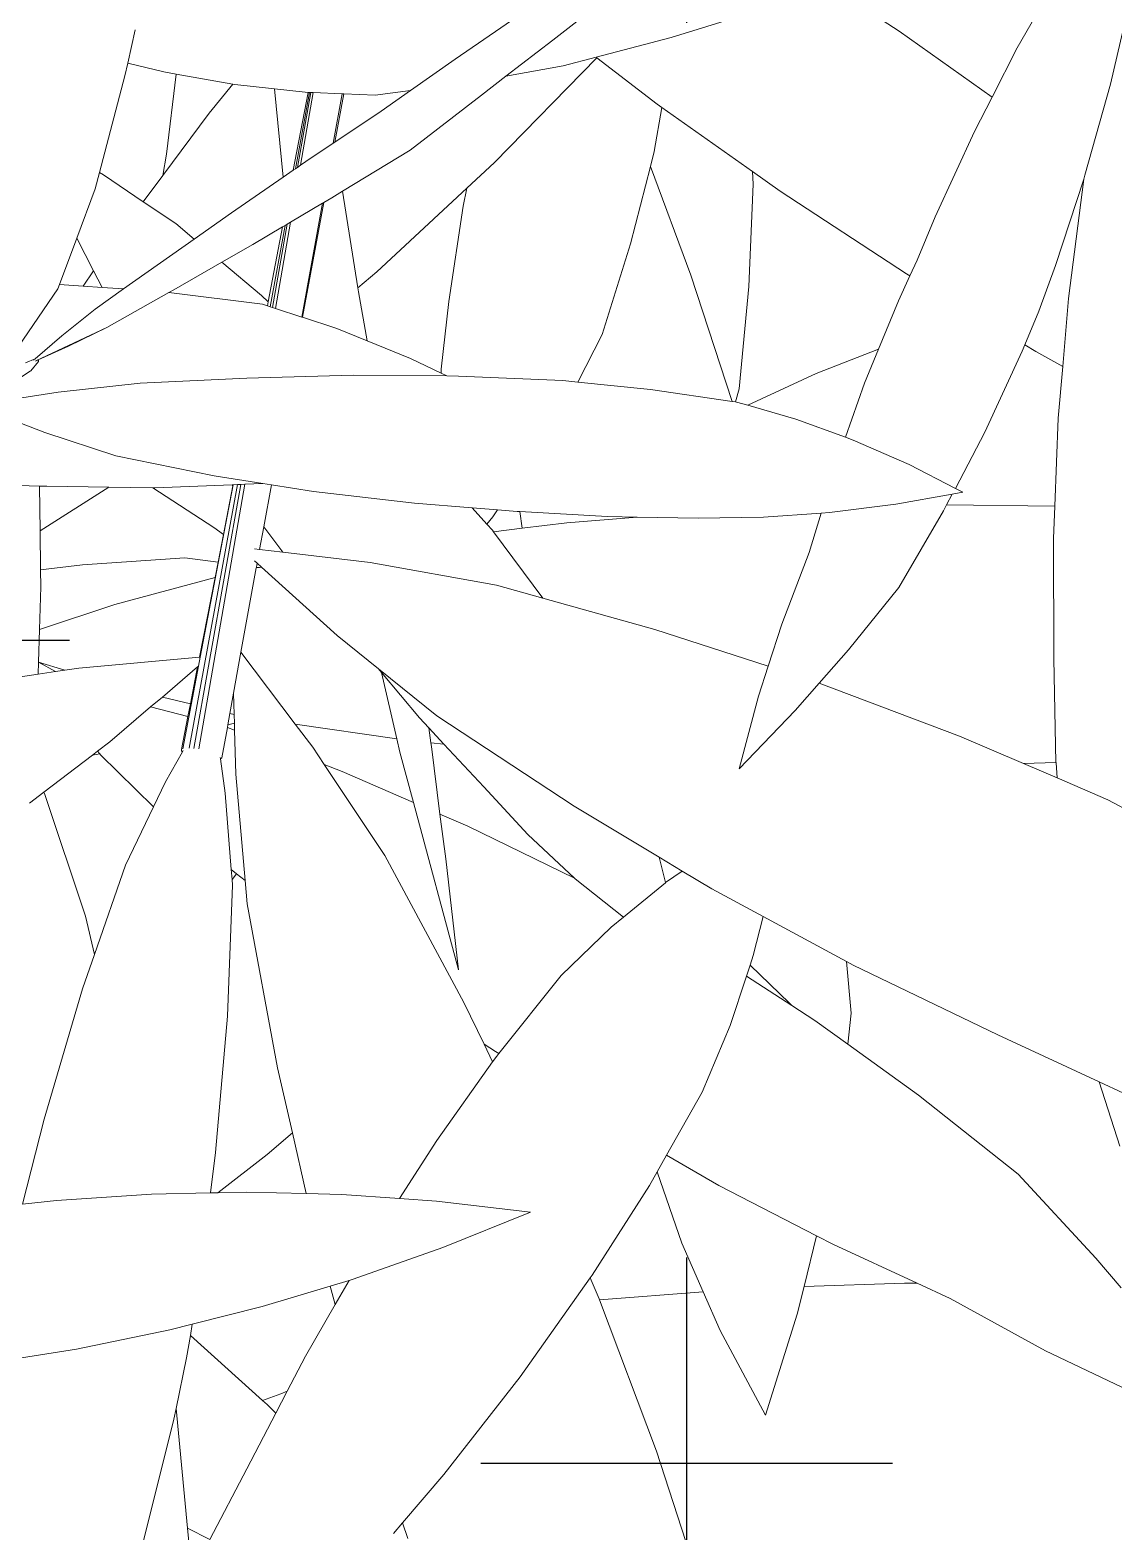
# Model space of a CAD drawing. Header units: millimetres. Extents: x 17 to 218440, y 21 to 53693.
# Drawn here: x 37745.3 to 37877, y 24991.8 to 25174.2 of the extents above; entities that cross this region are included whole.
import ezdxf

# ---------------------------------------------------------------- set-up
doc = ezdxf.new("R2010")
doc.units = ezdxf.units.MM
doc.header["$MEASUREMENT"] = 0
doc.layers.add('Edges', color=7, linetype='Continuous', lineweight=18)
doc.layers.add('tampak', color=7, linetype='Continuous')

# ---------------------------------------------------------------- blocks, each defined once
blk = doc.blocks.new('OUTDOOR')
at = {"layer": 'tampak', "transparency": 33554687}
h = blk.add_hatch(dxfattribs=at)
h.set_pattern_fill('CROSS', scale=400)
h.paths.add_polyline_path([(1833117.56, 62258.33), (1829017.56, 62258.33), (1829017.56, 55399.79), (1833117.56, 55399.79)])
blk = doc.blocks.new('BAMBOOPLAN')
at = {"layer": 'Edges'}
for p, q in [((6.467, -1.5082), (6.3444, -1.6036)), ((6.9456, -1.5883), (6.8257, -1.5099)), ((7.1508, -1.6172), (7.2009, -1.5292)), ((7.3128, -1.6802), (7.3476, -1.5287)), ((6.3044, -1.5483), (6.1752, -1.6367)), ((6.5503, -1.5994), (6.7358, -1.5421)), ((5.6195, -1.5857), (5.6067, -1.6436)), ((7.1071, -1.7026), (6.9456, -1.5883)), ((6.3444, -1.6036), (6.2631, -1.6665)), ((6.4197, -1.6335), (6.5503, -1.5994)), ((6.1752, -1.6367), (6.0975, -1.6913)), ((6.4211, -1.6345), (6.2432, -1.8159)), ((6.3625, -1.6484), (6.4197, -1.6335)), ((6.4211, -1.6345), (6.4197, -1.6335)), ((6.5257, -1.7146), (6.4211, -1.6345)), ((7.1071, -1.7026), (7.1508, -1.6172)), ((5.6018, -1.6658), (5.5579, -1.8336)), ((5.6067, -1.6436), (5.6018, -1.6658)), ((5.6067, -1.6436), (5.6695, -1.659)), ((5.6695, -1.659), (5.6908, -1.6627)), ((5.6741, -1.8017), (5.6908, -1.6627)), ((5.6908, -1.6627), (5.7894, -1.6802)), ((6.2631, -1.6665), (6.221, -1.6992)), ((6.2631, -1.6665), (6.3625, -1.6484)), ((5.7894, -1.6802), (5.7482, -1.7306)), ((5.7894, -1.6802), (5.7925, -1.6808)), ((5.7925, -1.6808), (5.8616, -1.6883)), ((5.8767, -1.8415), (5.8616, -1.6883)), ((5.8616, -1.6883), (5.9148, -1.6942)), ((5.8942, -1.8295), (5.92, -1.6944)), ((5.9222, -1.6945), (5.8979, -1.8269)), ((5.9244, -1.6946), (5.9012, -1.8247)), ((5.9285, -1.6947), (5.9065, -1.821)), ((5.9148, -1.6942), (5.92, -1.6944)), ((5.92, -1.6944), (5.9222, -1.6945)), ((5.9222, -1.6945), (5.9244, -1.6946)), ((5.9244, -1.6946), (5.9285, -1.6947)), ((5.9285, -1.6947), (5.9792, -1.6968)), ((6.0361, -1.6992), (6.0975, -1.6913)), ((6.0975, -1.6913), (6.0469, -1.7269)), ((7.2683, -1.8384), (7.3128, -1.6802)), ((5.9636, -1.7826), (5.9792, -1.6968)), ((5.9664, -1.7807), (5.982, -1.697)), ((5.9792, -1.6968), (5.982, -1.697)), ((5.982, -1.697), (6.0361, -1.6992)), ((6.221, -1.6992), (6.097, -1.7948)), ((6.5205, -1.7972), (6.5341, -1.7205)), ((6.5341, -1.7205), (6.5257, -1.7146)), ((6.6914, -1.832), (6.5341, -1.7205)), ((7.0766, -1.7622), (7.1071, -1.7026)), ((5.7482, -1.7306), (5.6677, -1.8387)), ((6.0469, -1.7269), (5.9664, -1.7807)), ((7.0082, -1.9104), (7.0766, -1.7622)), ((5.9636, -1.7826), (5.9161, -1.8144)), ((5.9664, -1.7807), (5.9636, -1.7826)), ((6.097, -1.7948), (5.9798, -1.866)), ((6.5139, -1.8229), (6.5205, -1.7972)), ((5.6677, -1.8387), (5.6741, -1.8017)), ((5.9012, -1.8247), (5.8979, -1.8269)), ((5.9065, -1.821), (5.9012, -1.8247)), ((5.9161, -1.8144), (5.9065, -1.821)), ((6.2432, -1.8159), (6.1952, -1.8606)), ((6.4795, -1.9573), (6.5139, -1.8229)), ((6.5844, -2.0116), (6.5139, -1.8229)), ((5.5579, -1.8336), (5.5505, -1.8619)), ((5.5648, -1.8377), (5.5579, -1.8336)), ((5.6338, -1.8842), (5.5648, -1.8377)), ((5.6677, -1.8387), (5.6338, -1.8842)), ((5.8767, -1.8415), (5.7867, -1.9034)), ((5.8942, -1.8295), (5.8767, -1.8415)), ((5.8979, -1.8269), (5.8942, -1.8295)), ((6.6924, -1.8536), (6.6914, -1.832)), ((6.7392, -1.8658), (6.6914, -1.832)), ((7.2174, -1.995), (7.2661, -1.8453)), ((7.2397, -2.0521), (7.2661, -1.8453)), ((7.2661, -1.8453), (7.2683, -1.8384)), ((5.5505, -1.8619), (5.5184, -1.9478)), ((5.9798, -1.866), (5.9608, -1.8775)), ((6.0061, -2.0339), (5.9798, -1.866)), ((6.1952, -1.8606), (6.0393, -2.0058)), ((6.1889, -1.892), (6.1952, -1.8606)), ((6.685, -2.0315), (6.6924, -1.8536)), ((6.9584, -2.0092), (6.7392, -1.8658)), ((5.6903, -1.9223), (5.6338, -1.8842)), ((5.7867, -1.9034), (5.7221, -1.9491)), ((5.9447, -1.887), (5.8893, -1.9197)), ((5.9089, -2.0845), (5.9447, -1.887)), ((5.91, -2.0849), (5.947, -1.8857)), ((5.947, -1.8857), (5.9447, -1.887)), ((5.9608, -1.8775), (5.947, -1.8857)), ((6.1643, -2.0577), (6.1889, -1.892)), ((5.7221, -1.9491), (5.6903, -1.9223)), ((5.8754, -1.928), (5.8239, -1.9584)), ((5.8505, -2.0582), (5.8754, -1.928)), ((5.8799, -1.9253), (5.854, -2.0665)), ((5.8837, -1.9231), (5.8579, -2.0677)), ((5.8893, -1.9197), (5.8633, -2.0695)), ((5.8799, -1.9253), (5.8754, -1.928)), ((5.8837, -1.9231), (5.8799, -1.9253)), ((5.8893, -1.9197), (5.8837, -1.9231)), ((6.977, -1.9859), (7.0082, -1.9104)), ((5.5184, -1.9478), (5.4885, -2.0279)), ((5.5474, -2.0042), (5.5184, -1.9478)), ((5.5997, -2.0356), (5.7221, -1.9491)), ((5.8239, -1.9584), (5.77, -1.9894)), ((6.4302, -2.115), (6.4795, -1.9573)), ((5.5474, -2.0042), (5.5293, -2.0307)), ((5.5623, -2.033), (5.5474, -2.0042)), ((5.77, -1.9894), (5.6867, -2.0371)), ((5.8387, -2.0472), (5.77, -1.9894)), ((6.0393, -2.0058), (6.0061, -2.0339)), ((6.9645, -2.0128), (6.977, -1.9859)), ((7.1881, -2.0741), (7.2174, -1.995)), ((5.4885, -2.0279), (5.4857, -2.0353)), ((5.5293, -2.0307), (5.4885, -2.0279)), ((5.5623, -2.033), (5.5293, -2.0307)), ((5.5997, -2.0356), (5.5623, -2.033)), ((6.0072, -2.0406), (6.0061, -2.0339)), ((6.6561, -2.2309), (6.5844, -2.0116)), ((6.6682, -2.209), (6.685, -2.0315)), ((6.9446, -2.0561), (6.9645, -2.0128)), ((6.9645, -2.0128), (6.9584, -2.0092)), ((5.4857, -2.0353), (5.417, -2.1354)), ((5.5997, -2.0356), (5.5501, -2.0707)), ((5.6779, -2.0421), (5.5705, -2.1029)), ((5.6867, -2.0371), (5.6779, -2.0421)), ((5.8407, -2.0621), (5.6779, -2.0421)), ((5.8505, -2.0582), (5.8387, -2.0472)), ((5.8493, -2.0649), (5.8505, -2.0582)), ((6.0225, -2.1258), (6.0072, -2.0406)), ((6.1509, -2.1748), (6.1643, -2.0577)), ((6.9101, -2.14), (6.9446, -2.0561)), ((7.2296, -2.1703), (7.2397, -2.0521)), ((5.5501, -2.0707), (5.4925, -2.1173)), ((5.8493, -2.0649), (5.8407, -2.0621)), ((5.854, -2.0665), (5.8493, -2.0649)), ((5.8579, -2.0677), (5.854, -2.0665)), ((5.8633, -2.0695), (5.8579, -2.0677)), ((5.9089, -2.0845), (5.8633, -2.0695)), ((5.91, -2.0849), (5.9089, -2.0845)), ((5.9697, -2.1044), (5.91, -2.0849)), ((7.1639, -2.133), (7.1881, -2.0741)), ((5.5705, -2.1029), (5.4474, -2.1603)), ((5.5705, -2.1029), (5.5039, -2.1352)), ((6.0225, -2.1258), (5.9697, -2.1044)), ((5.4925, -2.1173), (5.4463, -2.157)), ((5.5039, -2.1352), (5.4512, -2.1588)), ((6.0977, -2.1563), (6.0225, -2.1258)), ((6.3881, -2.1974), (6.4302, -2.115)), ((7.1594, -2.1439), (7.1639, -2.133)), ((7.1829, -2.1444), (7.1639, -2.133)), ((5.4292, -2.1637), (5.4463, -2.157)), ((5.4385, -2.1776), (5.4518, -2.1615)), ((5.4441, -2.1588), (5.4434, -2.1595)), ((5.4463, -2.157), (5.445, -2.1581)), ((5.4512, -2.1588), (5.4466, -2.1609)), ((5.4514, -2.1593), (5.4512, -2.1588)), ((5.4517, -2.16), (5.4514, -2.1593)), ((5.4519, -2.1606), (5.4517, -2.16)), ((5.4518, -2.1615), (5.4519, -2.1611)), ((5.4519, -2.1611), (5.4519, -2.1606)), ((6.1506, -2.1819), (6.0977, -2.1563)), ((6.9101, -2.14), (6.8018, -2.1822)), ((6.8858, -2.199), (6.9101, -2.14)), ((7.0946, -2.2844), (7.1594, -2.1439)), ((7.2296, -2.1703), (7.1829, -2.1444)), ((5.4377, -2.1782), (5.3631, -2.2273)), ((5.4377, -2.1782), (5.4385, -2.1776)), ((5.9979, -2.1854), (5.8138, -2.1904)), ((6.1605, -2.1867), (5.9979, -2.1854)), ((6.1506, -2.1819), (6.1509, -2.1748)), ((6.1605, -2.1867), (6.1506, -2.1819)), ((6.1808, -2.1869), (6.1605, -2.1867)), ((6.362, -2.1948), (6.1808, -2.1869)), ((6.8018, -2.1822), (6.6832, -2.2377)), ((7.2219, -2.2601), (7.2296, -2.1703)), ((5.4863, -2.2151), (5.3498, -2.2362)), ((5.6282, -2.1995), (5.4863, -2.2151)), ((5.8138, -2.1904), (5.6282, -2.1995)), ((6.3881, -2.1974), (6.362, -2.1948)), ((6.514, -2.2102), (6.3881, -2.1974)), ((6.6561, -2.2309), (6.514, -2.2102)), ((6.6615, -2.2317), (6.6682, -2.209)), ((6.8528, -2.2933), (6.8858, -2.199)), ((5.4629, -2.2852), (5.345, -2.2394)), ((6.6615, -2.2317), (6.6561, -2.2309)), ((6.6634, -2.232), (6.6615, -2.2317)), ((6.6832, -2.2377), (6.6634, -2.232)), ((6.7663, -2.262), (6.6832, -2.2377)), ((6.8528, -2.2933), (6.7663, -2.262)), ((7.2157, -2.4127), (7.2219, -2.2601)), ((5.5861, -2.3253), (5.4629, -2.2852)), ((6.8662, -2.2981), (6.8528, -2.2933)), ((7.0433, -2.3819), (7.0946, -2.2844)), ((6.963, -2.3404), (6.8662, -2.2981)), ((5.7569, -2.3604), (5.5861, -2.3253)), ((7.0433, -2.3819), (6.963, -2.3404)), ((5.4536, -2.378), (5.249, -2.3723)), ((5.8411, -2.3735), (5.7569, -2.3604)), ((5.4663, -2.3783), (5.4536, -2.378)), ((5.4546, -2.4556), (5.4536, -2.378)), ((5.5739, -2.3797), (5.4546, -2.4556)), ((5.5739, -2.3797), (5.4663, -2.3783)), ((5.6505, -2.3807), (5.5739, -2.3797)), ((5.7564, -2.45), (5.6505, -2.3807)), ((5.6539, -2.3808), (5.6505, -2.3807)), ((5.7882, -2.3756), (5.6539, -2.3808)), ((5.7973, -2.3752), (5.7134, -2.8328)), ((5.8031, -2.375), (5.7213, -2.8333)), ((5.8102, -2.3747), (5.7302, -2.8343)), ((5.7328, -2.6747), (5.79, -2.3755)), ((5.7731, -2.4618), (5.7895, -2.3773)), ((5.7899, -2.3755), (5.7882, -2.3756)), ((5.7895, -2.3773), (5.7882, -2.3756)), ((5.7895, -2.3773), (5.7899, -2.3755)), ((5.79, -2.3755), (5.7899, -2.3755)), ((5.7973, -2.3752), (5.79, -2.3755)), ((5.8031, -2.375), (5.7973, -2.3752)), ((5.8102, -2.3747), (5.8031, -2.375)), ((5.8411, -2.3735), (5.8102, -2.3747)), ((5.8413, -2.3735), (5.8411, -2.3735)), ((5.8561, -2.3758), (5.8413, -2.3735)), ((5.8429, -2.4486), (5.8561, -2.3758)), ((5.9293, -2.3872), (5.8561, -2.3758)), ((6.1047, -2.4077), (5.9293, -2.3872)), ((7.038, -2.392), (6.9402, -2.4095)), ((7.0282, -2.4106), (7.038, -2.392)), ((7.0564, -2.3887), (7.038, -2.392)), ((7.0564, -2.3887), (7.0433, -2.3819)), ((6.2046, -2.4156), (6.1047, -2.4077)), ((6.2303, -2.4442), (6.2046, -2.4156)), ((6.2489, -2.4191), (6.2046, -2.4156)), ((6.2406, -2.4312), (6.2489, -2.4191)), ((6.2827, -2.4218), (6.2489, -2.4191)), ((6.2876, -2.4221), (6.2827, -2.4218)), ((6.2916, -2.4513), (6.2876, -2.4221)), ((6.4388, -2.431), (6.2876, -2.4221)), ((6.8102, -2.425), (6.7101, -2.4321)), ((6.7893, -2.4935), (6.8102, -2.425)), ((6.8246, -2.424), (6.8102, -2.425)), ((6.9402, -2.4095), (6.8246, -2.424)), ((6.9452, -2.5539), (7.0228, -2.4208)), ((7.0228, -2.4208), (7.0282, -2.4106)), ((7.2157, -2.4127), (7.0282, -2.4106)), ((7.2134, -2.4689), (7.2157, -2.4127)), ((5.7731, -2.4618), (5.7564, -2.45)), ((5.8357, -2.488), (5.8429, -2.4486)), ((5.876, -2.4928), (5.8429, -2.4486)), ((6.2303, -2.4442), (6.2406, -2.4312)), ((6.2397, -2.4547), (6.2303, -2.4442)), ((6.3688, -2.4416), (6.2916, -2.4513)), ((6.4908, -2.4319), (6.3688, -2.4416)), ((6.4908, -2.4319), (6.4388, -2.431)), ((6.5968, -2.4338), (6.4908, -2.4319)), ((6.7101, -2.4321), (6.5968, -2.4338)), ((5.4555, -2.5236), (5.4546, -2.4556)), ((5.7636, -2.51), (5.7731, -2.4618)), ((6.2418, -2.4575), (6.2397, -2.4547)), ((6.2916, -2.4513), (6.2418, -2.4575)), ((6.3275, -2.5724), (6.2418, -2.4575)), ((7.2145, -2.6779), (7.2134, -2.4689)), ((5.7061, -2.5027), (5.5282, -2.5148)), ((5.7636, -2.51), (5.7061, -2.5027)), ((5.8357, -2.488), (5.8268, -2.487)), ((5.876, -2.4928), (5.8357, -2.488)), ((6.0278, -2.5109), (5.876, -2.4928)), ((6.7422, -2.6176), (6.7893, -2.4935)), ((5.5282, -2.5148), (5.4555, -2.5236)), ((5.4559, -2.5531), (5.4555, -2.5236)), ((5.7585, -2.5365), (5.7636, -2.51)), ((5.8034, -2.6663), (5.8299, -2.5201)), ((5.8314, -2.512), (5.8266, -2.5077)), ((5.8299, -2.5201), (5.8302, -2.5185)), ((5.8353, -2.5192), (5.8299, -2.5201)), ((5.8302, -2.5185), (5.8314, -2.512)), ((5.8353, -2.5192), (5.8302, -2.5185)), ((5.8387, -2.5186), (5.8314, -2.512)), ((5.8387, -2.5186), (5.8353, -2.5192)), ((5.9702, -2.6376), (5.8387, -2.5186)), ((6.2468, -2.5499), (6.0278, -2.5109)), ((5.4536, -2.6267), (5.4559, -2.5531)), ((5.7585, -2.5365), (5.5846, -2.5833)), ((5.7315, -2.6748), (5.7585, -2.5365)), ((6.3275, -2.5724), (6.2468, -2.5499)), ((6.8579, -2.6622), (6.9452, -2.5539)), ((6.5217, -2.6267), (6.3275, -2.5724)), ((5.5846, -2.5833), (5.4536, -2.6267)), ((5.4518, -2.6834), (5.4536, -2.6267)), ((6.7185, -2.6907), (6.5217, -2.6267)), ((6.7185, -2.6907), (6.7422, -2.6176)), ((6.042, -2.6955), (5.9702, -2.6376)), ((5.4511, -2.7043), (5.4518, -2.6835)), ((5.4976, -2.6974), (5.4518, -2.6834)), ((5.4518, -2.6835), (5.4518, -2.6834)), ((5.4813, -2.6998), (5.4518, -2.6835)), ((5.5218, -2.6938), (5.7315, -2.6748)), ((5.7298, -2.6904), (5.7328, -2.6747)), ((5.7315, -2.6748), (5.7328, -2.6747)), ((5.7905, -2.7372), (5.8034, -2.6663)), ((5.8977, -2.7914), (5.8034, -2.6663)), ((6.8068, -2.7203), (6.8579, -2.6622)), ((7.218, -2.8577), (7.2145, -2.6779)), ((5.3018, -2.7265), (5.4511, -2.7043)), ((5.4511, -2.7043), (5.4813, -2.6998)), ((5.4813, -2.6998), (5.4976, -2.6974)), ((5.4976, -2.6974), (5.5218, -2.6938)), ((5.6669, -2.7442), (5.7281, -2.6919)), ((5.7024, -2.8339), (5.7298, -2.6904)), ((5.7156, -2.7561), (5.7281, -2.6919)), ((5.7281, -2.6919), (5.7298, -2.6904)), ((6.0471, -2.7016), (6.042, -2.6955)), ((6.1434, -2.7771), (6.042, -2.6955)), ((6.074, -2.8168), (6.0471, -2.7016)), ((6.1133, -2.7805), (6.0471, -2.7016)), ((6.7017, -2.7428), (6.7185, -2.6907)), ((5.7841, -2.7728), (5.7905, -2.7372)), ((5.7916, -2.7747), (5.7905, -2.7372)), ((6.7654, -2.7673), (6.8068, -2.7203)), ((7.0503, -2.8119), (6.8068, -2.7203)), ((5.5759, -2.822), (5.6466, -2.7615)), ((5.6466, -2.7615), (5.6669, -2.7442)), ((5.7114, -2.7779), (5.6466, -2.7615)), ((5.7156, -2.7561), (5.6669, -2.7442)), ((5.7114, -2.7779), (5.7156, -2.7561)), ((6.6679, -2.8689), (6.7017, -2.7428)), ((5.7001, -2.8354), (5.7114, -2.7779)), ((5.7805, -2.7923), (5.7841, -2.7728)), ((5.792, -2.7895), (5.7805, -2.7923)), ((5.7916, -2.7747), (5.7841, -2.7728)), ((5.792, -2.7895), (5.7916, -2.7747)), ((5.7924, -2.8017), (5.792, -2.7895)), ((6.1292, -2.7976), (6.1133, -2.7805)), ((6.3819, -2.9339), (6.1434, -2.7771)), ((6.6679, -2.8689), (6.7654, -2.7673)), ((5.7701, -2.8498), (5.7797, -2.7969)), ((5.7797, -2.7969), (5.7805, -2.7923)), ((5.7924, -2.8017), (5.7797, -2.7969)), ((5.7946, -2.8782), (5.7924, -2.8017)), ((6.074, -2.8168), (5.8977, -2.7914)), ((5.9279, -2.8314), (5.8977, -2.7914)), ((6.1329, -2.8235), (6.1292, -2.7976)), ((6.1555, -2.8259), (6.1292, -2.7976)), ((7.1616, -2.8597), (7.0503, -2.8119)), ((5.5456, -2.845), (5.5543, -2.8384)), ((5.5543, -2.8384), (5.5759, -2.822)), ((5.5582, -2.8428), (5.5543, -2.8384)), ((5.6725, -2.8916), (5.7018, -2.8394)), ((5.7001, -2.8354), (5.7002, -2.8374)), ((5.7002, -2.8374), (5.7018, -2.8394)), ((5.7018, -2.8394), (5.703, -2.8372)), ((5.9477, -2.8611), (5.9279, -2.8314)), ((6.0793, -2.8397), (6.074, -2.8168)), ((6.1028, -2.9272), (6.0793, -2.8397)), ((6.1555, -2.8259), (6.1329, -2.8235)), ((6.1338, -2.8301), (6.1329, -2.8235)), ((6.1488, -2.9473), (6.1338, -2.8301)), ((6.2247, -2.9003), (6.1555, -2.8259)), ((5.4611, -2.9092), (5.5456, -2.845)), ((5.5582, -2.8428), (5.5456, -2.845)), ((5.5598, -2.8445), (5.5582, -2.8428)), ((5.6516, -2.9347), (5.5598, -2.8445)), ((5.7677, -2.8514), (5.7674, -2.8492)), ((5.7701, -2.8498), (5.7677, -2.8514)), ((5.7761, -2.9111), (5.7677, -2.8514)), ((5.9792, -2.8732), (5.9477, -2.8611)), ((6.0533, -3.0192), (5.9477, -2.8611)), ((7.218, -2.8577), (7.1616, -2.8597)), ((7.22, -2.8847), (7.1616, -2.8597)), ((7.2181, -2.8583), (7.218, -2.8577)), ((7.22, -2.8847), (7.2181, -2.8583)), ((5.6516, -2.9347), (5.6725, -2.8916)), ((5.8106, -3.0625), (5.7946, -2.8782)), ((6.1028, -2.9272), (5.9792, -2.8732)), ((7.3079, -2.9224), (7.22, -2.8847)), ((5.4361, -2.9282), (5.4611, -2.9092)), ((5.4629, -2.9137), (5.4611, -2.9092)), ((5.5336, -3.1246), (5.4629, -2.9137)), ((5.7865, -3.0438), (5.7761, -2.9111)), ((6.3013, -2.9831), (6.2247, -2.9003)), ((5.6027, -3.0359), (5.6516, -2.9347)), ((6.181, -3.2177), (6.1028, -2.9272)), ((6.529, -3.0222), (6.3819, -2.9339)), ((7.5173, -3.0343), (7.3079, -2.9224)), ((6.1971, -2.9683), (6.1488, -2.9473)), ((6.1588, -3.0249), (6.1488, -2.9473)), ((6.3825, -3.0586), (6.1971, -2.9683)), ((6.3825, -3.0586), (6.3013, -2.9831)), ((6.1902, -3.2746), (6.0533, -3.0192)), ((6.5405, -3.0664), (6.529, -3.0222)), ((6.5694, -3.0464), (6.529, -3.0222)), ((5.549, -3.1912), (5.6027, -3.0359)), ((5.7958, -3.051), (5.7865, -3.0438)), ((5.7878, -3.0608), (5.7865, -3.0438)), ((6.181, -3.2177), (6.1588, -3.0249)), ((6.5694, -3.0464), (6.5405, -3.0664)), ((6.6206, -3.0771), (6.5694, -3.0464)), ((5.7797, -3.2981), (5.7886, -3.0709)), ((5.7958, -3.051), (5.7878, -3.0608)), ((5.7886, -3.0709), (5.7878, -3.0608)), ((5.8106, -3.0625), (5.7958, -3.051)), ((5.8141, -3.1032), (5.8106, -3.0625)), ((6.3837, -3.0596), (6.3825, -3.0586)), ((6.4674, -3.1261), (6.3837, -3.0596)), ((6.5401, -3.0667), (6.4674, -3.1261)), ((6.5405, -3.0664), (6.5401, -3.0667)), ((6.7098, -3.1253), (6.6206, -3.0771)), ((5.549, -3.1912), (5.5336, -3.1246)), ((5.8669, -3.3881), (5.8141, -3.1032)), ((6.4674, -3.1261), (6.4461, -3.1435)), ((6.7098, -3.1253), (6.6926, -3.1932)), ((6.8546, -3.2034), (6.7098, -3.1253)), ((6.4461, -3.1435), (6.3592, -3.2274)), ((5.5284, -3.2508), (5.549, -3.1912)), ((6.6926, -3.1932), (6.6871, -3.2097)), ((6.8623, -3.293), (6.8546, -3.2034)), ((6.8658, -3.2095), (6.8546, -3.2034)), ((6.3592, -3.2274), (6.2509, -3.3632)), ((6.6807, -3.2291), (6.6523, -3.3145)), ((6.6871, -3.2097), (6.6807, -3.2291)), ((6.7597, -3.2799), (6.6807, -3.2291)), ((6.7555, -3.2756), (6.6871, -3.2097)), ((7.1168, -3.3307), (6.8658, -3.2095)), ((5.4616, -3.4769), (5.5284, -3.2508)), ((6.2252, -3.3469), (6.1902, -3.2746)), ((6.7597, -3.2799), (6.7555, -3.2756)), ((6.7997, -3.3057), (6.7597, -3.2799)), ((5.7593, -3.535), (5.7797, -3.2981)), ((6.8565, -3.3467), (6.7997, -3.3057)), ((6.8565, -3.3467), (6.8623, -3.293)), ((6.6523, -3.3145), (6.6038, -3.4303)), ((7.2928, -3.4125), (7.1168, -3.3307)), ((6.2452, -3.3598), (6.2252, -3.3469)), ((6.2401, -3.3778), (6.2252, -3.3469)), ((6.2509, -3.3632), (6.2452, -3.3598)), ((6.2509, -3.3632), (6.2475, -3.3675)), ((6.9791, -3.4353), (6.8565, -3.3467)), ((5.8926, -3.5009), (5.8669, -3.3881)), ((6.2401, -3.3778), (6.1431, -3.5144)), ((6.2475, -3.3675), (6.2401, -3.3778)), ((7.3289, -3.5239), (7.2928, -3.4125)), ((7.3349, -3.432), (7.2928, -3.4125)), ((6.6038, -3.4303), (6.5421, -3.5394)), ((7.1526, -3.5727), (6.9791, -3.4353)), ((5.4243, -3.6249), (5.4616, -3.4769)), ((5.8926, -3.5009), (5.8487, -3.5383)), ((5.9167, -3.6064), (5.8926, -3.5009)), ((6.1431, -3.5144), (6.0786, -3.6149)), ((5.7504, -3.6052), (5.7593, -3.535)), ((5.8487, -3.5383), (5.7633, -3.6049)), ((6.5421, -3.5394), (6.5256, -3.5684)), ((6.6327, -3.5924), (6.5421, -3.5394)), ((6.5256, -3.5684), (6.5122, -3.592)), ((6.5688, -3.6921), (6.5256, -3.5684)), ((6.5122, -3.592), (6.4129, -3.7478)), ((6.8025, -3.6798), (6.6327, -3.5924)), ((7.2874, -3.7186), (7.1526, -3.5727)), ((5.483, -3.6184), (5.4243, -3.6249)), ((5.6481, -3.6074), (5.483, -3.6184)), ((5.7504, -3.6052), (5.6481, -3.6074)), ((5.7633, -3.6049), (5.7504, -3.6052)), ((5.8134, -3.6039), (5.7633, -3.6049)), ((5.9167, -3.6064), (5.8134, -3.6039)), ((5.9784, -3.6079), (5.9167, -3.6064)), ((6.0786, -3.6149), (5.9784, -3.6079)), ((6.1428, -3.6194), (6.0786, -3.6149)), ((6.3061, -3.6384), (6.1428, -3.6194)), ((6.3061, -3.6384), (6.1537, -3.7001)), ((6.1537, -3.7001), (5.9983, -3.7548)), ((6.6058, -3.7767), (6.5688, -3.6921)), ((6.7808, -3.7677), (6.8025, -3.6798)), ((6.8317, -3.6949), (6.8025, -3.6798)), ((6.9768, -3.762), (6.8317, -3.6949)), ((7.3309, -3.7702), (7.2874, -3.7186)), ((5.9983, -3.7548), (5.9912, -3.757)), ((6.4094, -3.7528), (6.288, -3.9242)), ((6.4129, -3.7478), (6.4094, -3.7528)), ((6.4249, -3.7889), (6.4094, -3.7528)), ((5.9583, -3.7669), (5.8402, -3.8025)), ((5.9912, -3.757), (5.9583, -3.7669)), ((5.967, -3.7987), (5.9583, -3.7669)), ((5.9912, -3.757), (5.967, -3.7987)), ((6.6058, -3.7767), (6.4257, -3.791)), ((6.6353, -3.844), (6.6058, -3.7767)), ((6.7689, -3.8155), (6.7808, -3.7677)), ((6.9551, -3.7618), (6.7808, -3.7677)), ((6.9768, -3.762), (6.9551, -3.7618)), ((7.0345, -3.7887), (6.9768, -3.762)), ((5.8402, -3.8025), (5.7188, -3.8332)), ((5.967, -3.7987), (5.9151, -3.8883)), ((6.4257, -3.791), (6.4249, -3.7889)), ((6.5246, -4.0537), (6.4257, -3.791)), ((7.2, -3.8791), (7.0345, -3.7887)), ((6.7136, -3.9912), (6.7689, -3.8155)), ((5.68, -3.8431), (5.5179, -3.8763)), ((5.7188, -3.8332), (5.68, -3.8431)), ((5.7089, -3.8916), (5.7155, -3.8524)), ((5.7155, -3.8524), (5.7188, -3.8332)), ((5.8405, -3.9653), (5.7155, -3.8524)), ((6.7136, -3.9912), (6.6353, -3.844)), ((5.5179, -3.8763), (5.3597, -3.9013)), ((7.3685, -3.9599), (7.2, -3.8791)), ((5.6908, -3.9794), (5.7089, -3.8916)), ((5.9151, -3.8883), (5.8835, -3.9492)), ((6.288, -3.9242), (6.1557, -4.0938)), ((5.8723, -3.9541), (5.8405, -3.9653)), ((5.8835, -3.9492), (5.8636, -3.9874)), ((5.8835, -3.9492), (5.8723, -3.9541)), ((5.687, -3.998), (5.6908, -3.9794)), ((5.7105, -4.1873), (5.6908, -3.9794)), ((5.8636, -3.9874), (5.8134, -4.0839)), ((5.8486, -3.9726), (5.8405, -3.9653)), ((5.8636, -3.9874), (5.8486, -3.9726)), ((5.6328, -4.214), (5.687, -3.998)), ((6.5757, -4.2106), (6.5246, -4.0537)), ((5.8134, -4.0839), (5.7491, -4.2066)), ((6.1557, -4.0938), (6.0837, -4.1777)), ((5.7491, -4.2066), (5.7105, -4.1873)), ((5.715, -4.2345), (5.7105, -4.1873)), ((6.0837, -4.1777), (6.0679, -4.1962)), ((6.0927, -4.2053), (6.0837, -4.1777))]:
    blk.add_line(p, q, dxfattribs=at)

msp = doc.modelspace()

# ---------------------------------------------------------------- block references
at = {"xscale": 69.97983938875464, "yscale": 69.97983938875464, "zscale": 69.97983938875464}
msp.add_blockref('BAMBOOPLAN', (37364.82, 25285.23), dxfattribs=at)
msp.add_blockref('OUTDOOR', (-1792009.85, -36960.8))

doc.saveas('drawing.dxf')
